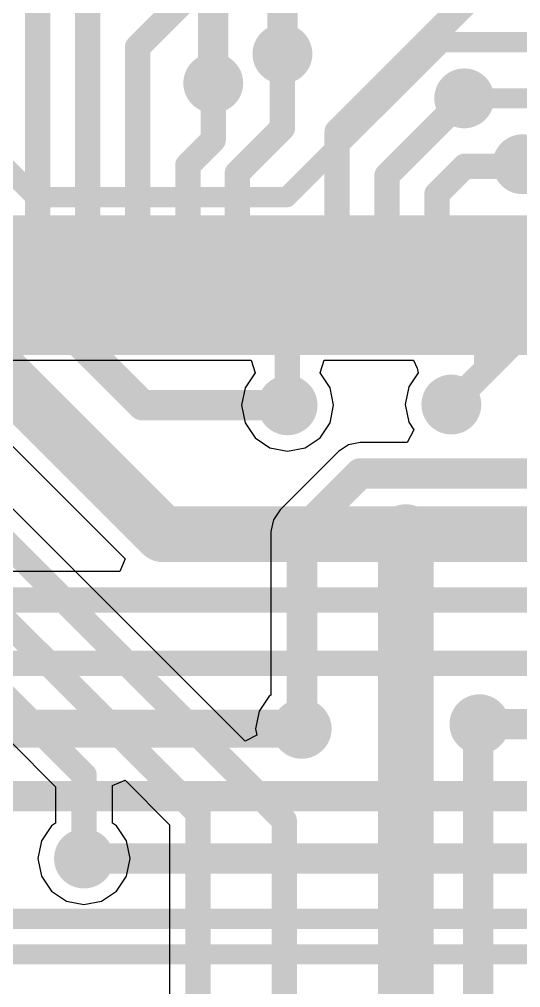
# Model space of a CAD drawing. Header units: millimetres. Extents: x 0 to 214, y 0 to 214.
# Drawn here: x 3.8505 to 4.0483, y 2.5521 to 2.9342 of the extents above; entities that cross this region are included whole.
import ezdxf

# ---------------------------------------------------------------- set-up
doc = ezdxf.new("R2010")
doc.units = ezdxf.units.MM
doc.header["$MEASUREMENT"] = 0
for name, color, linetype in [('BottomLayer', 5, 'Continuous'), ('BottomSolder', 6, 'Continuous'), ('TopLayer', 1, 'Continuous'), ('TopPaste', 8, 'Continuous'), ('TopSolder', 216, 'Continuous'), ('ViaHoleLayer', 16, 'Continuous')]:
    doc.layers.add(name, color=color, linetype=linetype)

# ---------------------------------------------------------------- blocks, each defined once
blk = doc.blocks.new('LQFP_100_101')
at = {"layer": 'TopLayer'}
for points in [[(-0.12402, 0.2815), (-0.12402, 0.32874), (-0.1122, 0.32874), (-0.1122, 0.2815)], [(-0.10433, 0.2815), (-0.10433, 0.32874), (-0.09252, 0.32874), (-0.09252, 0.2815)], [(-0.08465, 0.2815), (-0.08465, 0.32874), (-0.07283, 0.32874), (-0.07283, 0.2815)], [(-0.06496, 0.2815), (-0.06496, 0.32874), (-0.05315, 0.32874), (-0.05315, 0.2815)], [(-0.04528, 0.2815), (-0.04528, 0.32874), (-0.03346, 0.32874), (-0.03346, 0.2815)], [(-0.02559, 0.2815), (-0.02559, 0.32874), (-0.01378, 0.32874), (-0.01378, 0.2815)], [(-0.00591, 0.2815), (-0.00591, 0.32874), (0.00591, 0.32874), (0.00591, 0.2815)], [(0.01378, 0.2815), (0.01378, 0.32874), (0.02559, 0.32874), (0.02559, 0.2815)], [(0.03346, 0.2815), (0.03346, 0.32874), (0.04528, 0.32874), (0.04528, 0.2815)], [(0.05315, 0.2815), (0.05315, 0.32874), (0.06496, 0.32874), (0.06496, 0.2815)]]:
    blk.add_hatch(color=1, dxfattribs=at).paths.add_polyline_path(points)
at = {"layer": 'TopPaste'}
for points in [[(-0.12402, 0.2815), (-0.12402, 0.32874), (-0.1122, 0.32874), (-0.1122, 0.2815)], [(-0.10433, 0.2815), (-0.10433, 0.32874), (-0.09252, 0.32874), (-0.09252, 0.2815)], [(-0.08465, 0.2815), (-0.08465, 0.32874), (-0.07283, 0.32874), (-0.07283, 0.2815)], [(-0.06496, 0.2815), (-0.06496, 0.32874), (-0.05315, 0.32874), (-0.05315, 0.2815)], [(-0.04528, 0.2815), (-0.04528, 0.32874), (-0.03346, 0.32874), (-0.03346, 0.2815)], [(-0.02559, 0.2815), (-0.02559, 0.32874), (-0.01378, 0.32874), (-0.01378, 0.2815)], [(-0.00591, 0.2815), (-0.00591, 0.32874), (0.00591, 0.32874), (0.00591, 0.2815)], [(0.01378, 0.2815), (0.01378, 0.32874), (0.02559, 0.32874), (0.02559, 0.2815)], [(0.03346, 0.2815), (0.03346, 0.32874), (0.04528, 0.32874), (0.04528, 0.2815)], [(0.05315, 0.2815), (0.05315, 0.32874), (0.06496, 0.32874), (0.06496, 0.2815)]]:
    blk.add_hatch(color=8, dxfattribs=at).paths.add_polyline_path(points)
at = {"layer": 'TopSolder'}
for points in [[(-0.12802, 0.2775), (-0.12802, 0.33274), (-0.1082, 0.33274), (-0.1082, 0.2775)], [(-0.10833, 0.2775), (-0.10833, 0.33274), (-0.08852, 0.33274), (-0.08852, 0.2775)], [(-0.08865, 0.2775), (-0.08865, 0.33274), (-0.06883, 0.33274), (-0.06883, 0.2775)], [(-0.06896, 0.2775), (-0.06896, 0.33274), (-0.04915, 0.33274), (-0.04915, 0.2775)], [(-0.04928, 0.2775), (-0.04928, 0.33274), (-0.02946, 0.33274), (-0.02946, 0.2775)], [(-0.02959, 0.2775), (-0.02959, 0.33274), (-0.00978, 0.33274), (-0.00978, 0.2775)], [(-0.00991, 0.2775), (-0.00991, 0.33274), (0.00991, 0.33274), (0.00991, 0.2775)], [(0.00978, 0.2775), (0.00978, 0.33274), (0.02959, 0.33274), (0.02959, 0.2775)], [(0.02946, 0.2775), (0.02946, 0.33274), (0.04928, 0.33274), (0.04928, 0.2775)], [(0.04915, 0.2775), (0.04915, 0.33274), (0.06896, 0.33274), (0.06896, 0.2775)], [(0.06883, 0.2775), (0.06883, 0.33274), (0.08865, 0.33274), (0.08865, 0.2775)]]:
    blk.add_hatch(color=216, dxfattribs=at).paths.add_polyline_path(points)

msp = doc.modelspace()

# ---------------------------------------------------------------- hatches: boundary and pattern name
at = {"layer": 'BottomLayer'}
h = msp.add_hatch(color=5, dxfattribs=at)
edge = h.paths.add_edge_path()
edge.add_arc((3.95428, 2.92054), 0.01181, 0, 360)
h = msp.add_hatch(color=5, dxfattribs=at)
edge = h.paths.add_edge_path()
edge.add_arc((3.927, 2.909), 0.01181, 0, 360)
h = msp.add_hatch(color=5, dxfattribs=at)
edge = h.paths.add_edge_path()
edge.add_arc((4.026, 2.903), 0.01181, 0, 360)
h = msp.add_hatch(color=5, dxfattribs=at)
edge = h.paths.add_edge_path()
edge.add_arc((4.049, 2.877), 0.01181, 0, 360)
h = msp.add_hatch(color=5, dxfattribs=at)
edge = h.paths.add_edge_path()
edge.add_arc((3.95632, 2.78187), 0.01181, 0, 360)
h = msp.add_hatch(color=5, dxfattribs=at)
edge = h.paths.add_edge_path()
edge.add_arc((4.02092, 2.78217), 0.01181, 0, 360)
h = msp.add_hatch(color=5, dxfattribs=at)
edge = h.paths.add_edge_path()
edge.add_arc((4.003, 2.731), 0.01181, 0, 360)
h = msp.add_hatch(color=5, dxfattribs=at)
edge = h.paths.add_edge_path()
edge.add_arc((4.032, 2.656), 0.01181, 0, 360)
h = msp.add_hatch(color=5, dxfattribs=at)
edge = h.paths.add_edge_path()
edge.add_arc((3.96188, 2.65419), 0.01181, 0, 360)
h = msp.add_hatch(color=5, dxfattribs=at)
edge = h.paths.add_edge_path()
edge.add_arc((3.876, 2.603), 0.01181, 0, 360)
at = {"layer": 'BottomSolder'}
h = msp.add_hatch(color=6, dxfattribs=at)
edge = h.paths.add_edge_path()
edge.add_arc((3.95428, 2.92054), 0.00591, 0, 360)
h = msp.add_hatch(color=6, dxfattribs=at)
edge = h.paths.add_edge_path()
edge.add_arc((3.927, 2.909), 0.00591, 0, 360)
h = msp.add_hatch(color=6, dxfattribs=at)
edge = h.paths.add_edge_path()
edge.add_arc((4.026, 2.903), 0.00591, 0, 360)
h = msp.add_hatch(color=6, dxfattribs=at)
edge = h.paths.add_edge_path()
edge.add_arc((4.049, 2.877), 0.00591, 0, 360)
h = msp.add_hatch(color=6, dxfattribs=at)
edge = h.paths.add_edge_path()
edge.add_arc((3.95632, 2.78187), 0.00591, 0, 360)
h = msp.add_hatch(color=6, dxfattribs=at)
edge = h.paths.add_edge_path()
edge.add_arc((4.02092, 2.78217), 0.00591, 0, 360)
h = msp.add_hatch(color=6, dxfattribs=at)
edge = h.paths.add_edge_path()
edge.add_arc((4.003, 2.731), 0.00591, 0, 360)
h = msp.add_hatch(color=6, dxfattribs=at)
edge = h.paths.add_edge_path()
edge.add_arc((3.96188, 2.65419), 0.00591, 0, 360)
h = msp.add_hatch(color=6, dxfattribs=at)
edge = h.paths.add_edge_path()
edge.add_arc((4.032, 2.656), 0.00591, 0, 360)
h = msp.add_hatch(color=6, dxfattribs=at)
edge = h.paths.add_edge_path()
edge.add_arc((3.876, 2.603), 0.00591, 0, 360)
at = {"layer": 'TopLayer'}
h = msp.add_hatch(color=1, dxfattribs=at)
edge = h.paths.add_edge_path()
edge.add_arc((3.95428, 2.92054), 0.01181, 0, 360)
h = msp.add_hatch(color=1, dxfattribs=at)
edge = h.paths.add_edge_path()
edge.add_arc((3.927, 2.909), 0.01181, 0, 360)
h = msp.add_hatch(color=1, dxfattribs=at)
edge = h.paths.add_edge_path()
edge.add_arc((4.026, 2.903), 0.01181, 0, 360)
h = msp.add_hatch(color=1, dxfattribs=at)
edge = h.paths.add_edge_path()
edge.add_arc((4.049, 2.877), 0.01181, 0, 360)
h = msp.add_hatch(color=1, dxfattribs=at)
edge = h.paths.add_edge_path()
edge.add_arc((3.95632, 2.78187), 0.01181, 0, 360)
h = msp.add_hatch(color=1, dxfattribs=at)
edge = h.paths.add_edge_path()
edge.add_arc((4.02092, 2.78217), 0.01181, 0, 360)
h = msp.add_hatch(color=1, dxfattribs=at)
edge = h.paths.add_edge_path()
edge.add_arc((4.003, 2.731), 0.01181, 0, 360)
h = msp.add_hatch(color=1, dxfattribs=at)
edge = h.paths.add_edge_path()
edge.add_arc((4.032, 2.656), 0.01181, 0, 360)
h = msp.add_hatch(color=1, dxfattribs=at)
edge = h.paths.add_edge_path()
edge.add_arc((3.96188, 2.65419), 0.01181, 0, 360)
h = msp.add_hatch(color=1, dxfattribs=at)
edge = h.paths.add_edge_path()
edge.add_arc((3.876, 2.603), 0.01181, 0, 360)
at = {"layer": 'TopSolder'}
h = msp.add_hatch(color=216, dxfattribs=at)
edge = h.paths.add_edge_path()
edge.add_arc((3.95428, 2.92054), 0.00591, 0, 360)
h = msp.add_hatch(color=216, dxfattribs=at)
edge = h.paths.add_edge_path()
edge.add_arc((3.927, 2.909), 0.00591, 0, 360)
h = msp.add_hatch(color=216, dxfattribs=at)
edge = h.paths.add_edge_path()
edge.add_arc((4.026, 2.903), 0.00591, 0, 360)
h = msp.add_hatch(color=216, dxfattribs=at)
edge = h.paths.add_edge_path()
edge.add_arc((4.049, 2.877), 0.00591, 0, 360)
h = msp.add_hatch(color=216, dxfattribs=at)
edge = h.paths.add_edge_path()
edge.add_arc((3.95632, 2.78187), 0.00591, 0, 360)
h = msp.add_hatch(color=216, dxfattribs=at)
edge = h.paths.add_edge_path()
edge.add_arc((4.02092, 2.78217), 0.00591, 0, 360)
h = msp.add_hatch(color=216, dxfattribs=at)
edge = h.paths.add_edge_path()
edge.add_arc((4.003, 2.731), 0.00591, 0, 360)
h = msp.add_hatch(color=216, dxfattribs=at)
edge = h.paths.add_edge_path()
edge.add_arc((3.96188, 2.65419), 0.00591, 0, 360)
h = msp.add_hatch(color=216, dxfattribs=at)
edge = h.paths.add_edge_path()
edge.add_arc((4.032, 2.656), 0.00591, 0, 360)
h = msp.add_hatch(color=216, dxfattribs=at)
edge = h.paths.add_edge_path()
edge.add_arc((3.876, 2.603), 0.00591, 0, 360)
at = {"layer": 'ViaHoleLayer'}
h = msp.add_hatch(color=16, dxfattribs=at)
edge = h.paths.add_edge_path()
edge.add_arc((3.95428, 2.92054), 0.00591, 0, 360)
h = msp.add_hatch(color=16, dxfattribs=at)
edge = h.paths.add_edge_path()
edge.add_arc((3.927, 2.909), 0.00591, 0, 360)
h = msp.add_hatch(color=16, dxfattribs=at)
edge = h.paths.add_edge_path()
edge.add_arc((4.026, 2.903), 0.00591, 0, 360)
h = msp.add_hatch(color=16, dxfattribs=at)
edge = h.paths.add_edge_path()
edge.add_arc((4.049, 2.877), 0.00591, 0, 360)
h = msp.add_hatch(color=16, dxfattribs=at)
edge = h.paths.add_edge_path()
edge.add_arc((3.95632, 2.78187), 0.00591, 0, 360)
h = msp.add_hatch(color=16, dxfattribs=at)
edge = h.paths.add_edge_path()
edge.add_arc((4.02092, 2.78217), 0.00591, 0, 360)
h = msp.add_hatch(color=16, dxfattribs=at)
edge = h.paths.add_edge_path()
edge.add_arc((4.003, 2.731), 0.00591, 0, 360)
h = msp.add_hatch(color=16, dxfattribs=at)
edge = h.paths.add_edge_path()
edge.add_arc((3.96188, 2.65419), 0.00591, 0, 360)
h = msp.add_hatch(color=16, dxfattribs=at)
edge = h.paths.add_edge_path()
edge.add_arc((4.032, 2.656), 0.00591, 0, 360)
h = msp.add_hatch(color=16, dxfattribs=at)
edge = h.paths.add_edge_path()
edge.add_arc((3.876, 2.603), 0.00591, 0, 360)

# ---------------------------------------------------------------- linework, layer by layer
at = {"layer": 'BottomLayer'}
for p, q in [((3.79282, 2.82067), (3.89227, 2.72122)), ((3.89227, 2.72122), (3.8902, 2.71622)), ((3.8902, 2.71622), (3.75896, 2.71622))]:
    msp.add_line(p, q, dxfattribs=at)
for points, const_width in [([(3.95428, 2.92054), (3.95428, 3.37464)], 0.012), ([(3.927, 2.909), (3.927, 3.199)], 0.012), ([(3.755, 2.926), (3.89913, 2.78187)], 0.012), ([(3.793, 2.928), (3.857, 2.864)], 0.008), ([(3.956, 2.864), (4.01719, 2.92519)], 0.008), ([(4.01719, 2.92519), (4.248, 2.92519)], 0.008), ([(4.026, 2.903), (4.348, 2.903)], 0.008), ([(4.049, 2.877), (4.349, 2.877)], 0.01), ([(3.857, 2.864), (3.956, 2.864)], 0.008), ([(4.02092, 2.78217), (4.08475, 2.846)], 0.01), ([(3.8, 2.838), (3.907, 2.731)], 0.022), ([(3.89913, 2.78187), (3.95632, 2.78187)], 0.012), ([(3.907, 2.731), (4.003, 2.731)], 0.022), ([(4.003, 2.731), (4.09696, 2.731)], 0.022), ([(3.74759, 2.705), (4.18849, 2.705)], 0.01), ([(3.753, 2.68), (4.062, 2.68)], 0.01), ([(3.79, 2.65419), (3.96188, 2.65419)], 0.015), ([(4.032, 2.656), (4.178, 2.656)], 0.012), ([(3.83158, 2.62758), (4.49142, 2.62758)], 0.012), ([(3.876, 2.603), (4.476, 2.603)], 0.012), ([(3.59181, 2.57919), (4.22681, 2.57919)], 0.008), ([(3.56899, 2.56519), (4.20681, 2.56519)], 0.008)]:
    msp.add_lwpolyline(points, dxfattribs=dict(at, const_width=const_width))
for points, const_width in [([(4.01519, 2.92519, 1), (4.01919, 2.92519, 1)], 0.004), ([(4.01519, 2.92519, 1), (4.01919, 2.92519, 1)], 0.004), ([(3.95128, 2.92054, 1), (3.95728, 2.92054, 1)], 0.006), ([(3.924, 2.909, 1), (3.93, 2.909, 1)], 0.006), ([(4.024, 2.903, 1), (4.028, 2.903, 1)], 0.004), ([(4.0465, 2.877, 1), (4.0515, 2.877, 1)], 0.005), ([(3.855, 2.864, 1), (3.859, 2.864, 1)], 0.004), ([(3.855, 2.864, 1), (3.859, 2.864, 1)], 0.004), ([(3.954, 2.864, 1), (3.958, 2.864, 1)], 0.004), ([(3.954, 2.864, 1), (3.958, 2.864, 1)], 0.004), ([(3.89613, 2.78187, 1), (3.90213, 2.78187, 1)], 0.006), ([(3.89613, 2.78187, 1), (3.90213, 2.78187, 1)], 0.006), ([(3.95332, 2.78187, 1), (3.95932, 2.78187, 1)], 0.006), ([(4.01842, 2.78217, 1), (4.02342, 2.78217, 1)], 0.005), ([(3.9015, 2.731, 1), (3.9125, 2.731, 1)], 0.011), ([(3.9015, 2.731, 1), (3.9125, 2.731, 1)], 0.011), ([(3.9975, 2.731, 1), (4.0085, 2.731, 1)], 0.011), ([(3.9975, 2.731, 1), (4.0085, 2.731, 1)], 0.011), ([(3.95813, 2.65419, 1), (3.96563, 2.65419, 1)], 0.0075), ([(4.029, 2.656, 1), (4.035, 2.656, 1)], 0.006), ([(3.873, 2.603, 1), (3.879, 2.603, 1)], 0.006)]:
    msp.add_lwpolyline(points, format="xyb", close=True, dxfattribs=dict(at, const_width=const_width))
at = {"layer": 'TopLayer'}
for p, q in [((3.78267, 2.79965), (3.94189, 2.79965)), ((3.94189, 2.79965), (3.94348, 2.79471)), ((3.96916, 2.79471), (3.97076, 2.79965)), ((3.97076, 2.79965), (4.00603, 2.79965)), ((4.00603, 2.79965), (4.00743, 2.79649)), ((3.94348, 2.79471), (3.93954, 2.78882)), ((3.9731, 2.78882), (3.96916, 2.79471)), ((4.00784, 2.79465), (4.00415, 2.78912)), ((4.00743, 2.79649), (4.00784, 2.79465)), ((3.93954, 2.78882), (3.93816, 2.78187)), ((3.97448, 2.78187), (3.9731, 2.78882)), ((4.00415, 2.78912), (4.00276, 2.78217)), ((3.93816, 2.78187), (3.93954, 2.77492)), ((3.9731, 2.77492), (3.97448, 2.78187)), ((4.00276, 2.78217), (4.00415, 2.77522)), ((3.93954, 2.77492), (3.94348, 2.76902)), ((3.96916, 2.76902), (3.9731, 2.77492)), ((4.00415, 2.77522), (4.00614, 2.77224)), ((4.00614, 2.77224), (4.00347, 2.76724)), ((3.9396, 2.64926), (3.82055, 2.76831)), ((3.94348, 2.76902), (3.94937, 2.76509)), ((3.96327, 2.76509), (3.96916, 2.76902)), ((3.985, 2.76724), (3.98032, 2.7663)), ((4.00347, 2.76724), (3.985, 2.76724)), ((3.94937, 2.76509), (3.95632, 2.76371)), ((3.97635, 2.76365), (3.95335, 2.74065)), ((3.95632, 2.76371), (3.96327, 2.76509)), ((3.98032, 2.7663), (3.97635, 2.76365)), ((3.95335, 2.74065), (3.9507, 2.73668)), ((3.9507, 2.73668), (3.94976, 2.732)), ((3.94976, 2.732), (3.94976, 2.66752)), ((3.94976, 2.66752), (3.94904, 2.66703)), ((3.94904, 2.66703), (3.9451, 2.66114)), ((3.9451, 2.66114), (3.94372, 2.65419)), ((3.94372, 2.65419), (3.94421, 2.65172)), ((3.84722, 2.64892), (3.86478, 2.63135)), ((3.94421, 2.65172), (3.9396, 2.64926)), ((3.88722, 2.63185), (3.89222, 2.63392)), ((3.89222, 2.63392), (3.90978, 2.61635)), ((3.86478, 2.63135), (3.86478, 2.61693)), ((3.88722, 2.61693), (3.88722, 2.63185)), ((3.86316, 2.61584), (3.85922, 2.60995)), ((3.86478, 2.61693), (3.86316, 2.61584)), ((3.88884, 2.61584), (3.88722, 2.61693)), ((3.89278, 2.60995), (3.88884, 2.61584)), ((3.90978, 2.61635), (3.90978, 2.43993)), ((3.85922, 2.60995), (3.85784, 2.603)), ((3.89416, 2.603), (3.89278, 2.60995)), ((3.85784, 2.603), (3.85922, 2.59605)), ((3.89278, 2.59605), (3.89416, 2.603)), ((3.85922, 2.59605), (3.86316, 2.59016)), ((3.88884, 2.59016), (3.89278, 2.59605)), ((3.86316, 2.59016), (3.86905, 2.58622)), ((3.88295, 2.58622), (3.88884, 2.59016)), ((3.86905, 2.58622), (3.876, 2.58484)), ((3.876, 2.58484), (3.88295, 2.58622))]:
    msp.add_line(p, q, dxfattribs=at)
for points, const_width in [([(3.89713, 2.92313), (3.949, 2.975)], 0.01), ([(3.85776, 2.82928), (3.85776, 2.95376)], 0.01), ([(3.97587, 2.88987), (4.035, 2.949)], 0.01), ([(3.87744, 2.82928), (3.87744, 2.93944)], 0.01), ([(3.89713, 2.82928), (3.89713, 2.92313)], 0.01), ([(3.95428, 2.89128), (3.95428, 2.92054)], 0.01), ([(3.927, 2.88663), (3.927, 2.909)], 0.01), ([(3.99555, 2.87255), (4.026, 2.903)], 0.01), ([(3.9365, 2.8735), (3.95428, 2.89128)], 0.01), ([(3.97587, 2.82928), (3.97587, 2.88987)], 0.01), ([(3.917, 2.87663), (3.927, 2.88663)], 0.01), ([(3.917, 2.852), (3.917, 2.87663)], 0.01), ([(4.04819, 2.87619), (4.049, 2.877)], 0.01), ([(3.9365, 2.82928), (3.9365, 2.8735)], 0.01), ([(3.99555, 2.82928), (3.99555, 2.87255)], 0.01), ([(4.01524, 2.86524), (4.02619, 2.87619)], 0.01), ([(4.02619, 2.87619), (4.04819, 2.87619)], 0.01), ([(4.01524, 2.82928), (4.01524, 2.86524)], 0.01), ([(3.91681, 2.82928), (3.91691, 2.82918)], 0.01), ([(3.95618, 2.782), (3.95618, 2.82928)], 0.01), ([(4.03492, 2.79617), (4.03492, 2.82928)], 0.01), ([(4.02092, 2.78217), (4.03492, 2.79617)], 0.01), ([(3.81262, 2.76038), (3.955, 2.618)], 0.01), ([(3.962, 2.732), (3.985, 2.755)], 0.012), ([(3.985, 2.755), (4.182, 2.755)], 0.012), ([(3.80131, 2.74069), (3.921, 2.621)], 0.01), ([(4.003, 2.424), (4.003, 2.731)], 0.022), ([(3.962, 2.65431), (3.962, 2.732)], 0.012), ([(3.79099, 2.72101), (3.876, 2.636)], 0.01), ([(3.96188, 2.65419), (3.962, 2.65431)], 0.012), ([(4.0315, 2.6555), (4.032, 2.656)], 0.012), ([(4.0315, 2.3905), (4.0315, 2.6555)], 0.012), ([(3.876, 2.603), (3.876, 2.636)], 0.01), ([(3.921, 2.426), (3.921, 2.621)], 0.01), ([(3.955, 2.426), (3.955, 2.618)], 0.01)]:
    msp.add_lwpolyline(points, dxfattribs=dict(at, const_width=const_width))
for points, const_width in [([(3.89463, 2.92313, 1), (3.89963, 2.92313, 1)], 0.005), ([(3.89463, 2.92313, 1), (3.89963, 2.92313, 1)], 0.005), ([(3.95178, 2.92054, 1), (3.95678, 2.92054, 1)], 0.005), ([(3.9245, 2.909, 1), (3.9295, 2.909, 1)], 0.005), ([(4.0235, 2.903, 1), (4.0285, 2.903, 1)], 0.005), ([(3.95178, 2.89128, 1), (3.95678, 2.89128, 1)], 0.005), ([(3.95178, 2.89128, 1), (3.95678, 2.89128, 1)], 0.005), ([(3.97337, 2.88987, 1), (3.97837, 2.88987, 1)], 0.005), ([(3.97337, 2.88987, 1), (3.97837, 2.88987, 1)], 0.005), ([(3.9245, 2.88663, 1), (3.9295, 2.88663, 1)], 0.005), ([(3.9245, 2.88663, 1), (3.9295, 2.88663, 1)], 0.005), ([(3.9145, 2.87663, 1), (3.9195, 2.87663, 1)], 0.005), ([(3.9145, 2.87663, 1), (3.9195, 2.87663, 1)], 0.005), ([(4.0465, 2.877, 1), (4.0515, 2.877, 1)], 0.005), ([(3.934, 2.8735, 1), (3.939, 2.8735, 1)], 0.005), ([(3.934, 2.8735, 1), (3.939, 2.8735, 1)], 0.005), ([(3.99305, 2.87255, 1), (3.99805, 2.87255, 1)], 0.005), ([(3.99305, 2.87255, 1), (3.99805, 2.87255, 1)], 0.005), ([(4.02369, 2.87619, 1), (4.02869, 2.87619, 1)], 0.005), ([(4.02369, 2.87619, 1), (4.02869, 2.87619, 1)], 0.005), ([(4.04569, 2.87619, 1), (4.05069, 2.87619, 1)], 0.005), ([(4.04569, 2.87619, 1), (4.05069, 2.87619, 1)], 0.005), ([(4.01274, 2.86524, 1), (4.01774, 2.86524, 1)], 0.005), ([(4.01274, 2.86524, 1), (4.01774, 2.86524, 1)], 0.005), ([(3.9145, 2.852, 1), (3.9195, 2.852, 1)], 0.005), ([(3.85526, 2.82928, 1), (3.86026, 2.82928, 1)], 0.005), ([(3.87494, 2.82928, 1), (3.87994, 2.82928, 1)], 0.005), ([(3.89463, 2.82928, 1), (3.89963, 2.82928, 1)], 0.005), ([(3.91431, 2.82928, 1), (3.91931, 2.82928, 1)], 0.005), ([(3.91441, 2.82918, 1), (3.91941, 2.82918, 1)], 0.005), ([(3.934, 2.82928, 1), (3.939, 2.82928, 1)], 0.005), ([(3.95368, 2.82928, 1), (3.95868, 2.82928, 1)], 0.005), ([(3.97337, 2.82928, 1), (3.97837, 2.82928, 1)], 0.005), ([(3.99305, 2.82928, 1), (3.99805, 2.82928, 1)], 0.005), ([(4.01274, 2.82928, 1), (4.01774, 2.82928, 1)], 0.005), ([(4.03242, 2.82928, 1), (4.03742, 2.82928, 1)], 0.005), ([(4.03242, 2.79617, 1), (4.03742, 2.79617, 1)], 0.005), ([(4.03242, 2.79617, 1), (4.03742, 2.79617, 1)], 0.005), ([(3.95368, 2.782, 1), (3.95868, 2.782, 1)], 0.005), ([(4.01842, 2.78217, 1), (4.02342, 2.78217, 1)], 0.005), ([(3.982, 2.755, 1), (3.988, 2.755, 1)], 0.006), ([(3.982, 2.755, 1), (3.988, 2.755, 1)], 0.006), ([(3.9975, 2.731, 1), (4.0085, 2.731, 1)], 0.011), ([(3.959, 2.732, 1), (3.965, 2.732, 1)], 0.006), ([(3.959, 2.732, 1), (3.965, 2.732, 1)], 0.006), ([(3.95888, 2.65419, 1), (3.96488, 2.65419, 1)], 0.006), ([(3.959, 2.65431, 1), (3.965, 2.65431, 1)], 0.006), ([(3.959, 2.65431, 1), (3.965, 2.65431, 1)], 0.006), ([(4.0285, 2.6555, 1), (4.0345, 2.6555, 1)], 0.006), ([(4.0285, 2.6555, 1), (4.0345, 2.6555, 1)], 0.006), ([(4.029, 2.656, 1), (4.035, 2.656, 1)], 0.006), ([(3.8735, 2.636, 1), (3.8785, 2.636, 1)], 0.005), ([(3.8735, 2.636, 1), (3.8785, 2.636, 1)], 0.005), ([(3.9185, 2.621, 1), (3.9235, 2.621, 1)], 0.005), ([(3.9185, 2.621, 1), (3.9235, 2.621, 1)], 0.005), ([(3.9525, 2.618, 1), (3.9575, 2.618, 1)], 0.005), ([(3.9525, 2.618, 1), (3.9575, 2.618, 1)], 0.005), ([(3.8735, 2.603, 1), (3.8785, 2.603, 1)], 0.005)]:
    msp.add_lwpolyline(points, format="xyb", close=True, dxfattribs=dict(at, const_width=const_width))

# ---------------------------------------------------------------- block references
msp.add_blockref('LQFP_100_101', (3.97587, 2.52416))

doc.saveas('drawing.dxf')
